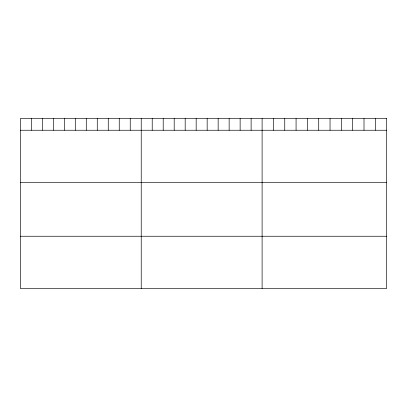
<?xml version="1.0" encoding="UTF-8"?>
<svg xmlns="http://www.w3.org/2000/svg" width="407" height="407" viewBox="0 0 407 407"><rect width="100%" height="100%" fill="white"/><g stroke="black" fill="none" stroke-linecap="round" stroke-linejoin="round"><path stroke-width="0.61" d="M20.35 130.245L386.65 130.245M20.35 182.453L386.65 182.453M20.35 236.248L386.65 236.248M375.33 118.539L375.33 130.245M364.006 118.539L364.006 130.245M352.686 118.539L352.686 130.245M341.361 118.539L341.361 130.245M330.041 118.539L330.041 130.245M318.717 118.539L318.717 130.245M307.397 118.539L307.397 130.245M296.072 118.539L296.072 130.245M284.752 118.539L284.752 130.245M273.428 118.539L273.428 130.245M262.108 118.539L262.108 288.461M251.119 118.539L251.119 130.245M240.13 118.539L240.13 130.245M229.141 118.539L229.141 130.245M218.152 118.539L218.152 130.245M207.163 118.539L207.163 130.245M196.174 118.539L196.174 130.245M185.185 118.539L185.185 130.245M174.196 118.539L174.196 130.245M163.207 118.539L163.207 130.245M152.218 118.539L152.218 130.245M141.229 118.539L141.229 288.461M130.24 118.539L130.24 130.245M119.251 118.539L119.251 130.245M108.262 118.539L108.262 130.245M97.273 118.539L97.273 130.245M86.284 118.539L86.284 130.245M75.295 118.539L75.295 130.245M64.306 118.539L64.306 130.245M53.317 118.539L53.317 130.245M42.328 118.539L42.328 130.245M31.339 118.539L31.339 130.245M386.65 118.539L20.35 118.539L20.35 288.461L386.65 288.461L386.65 118.539"/></g></svg>
